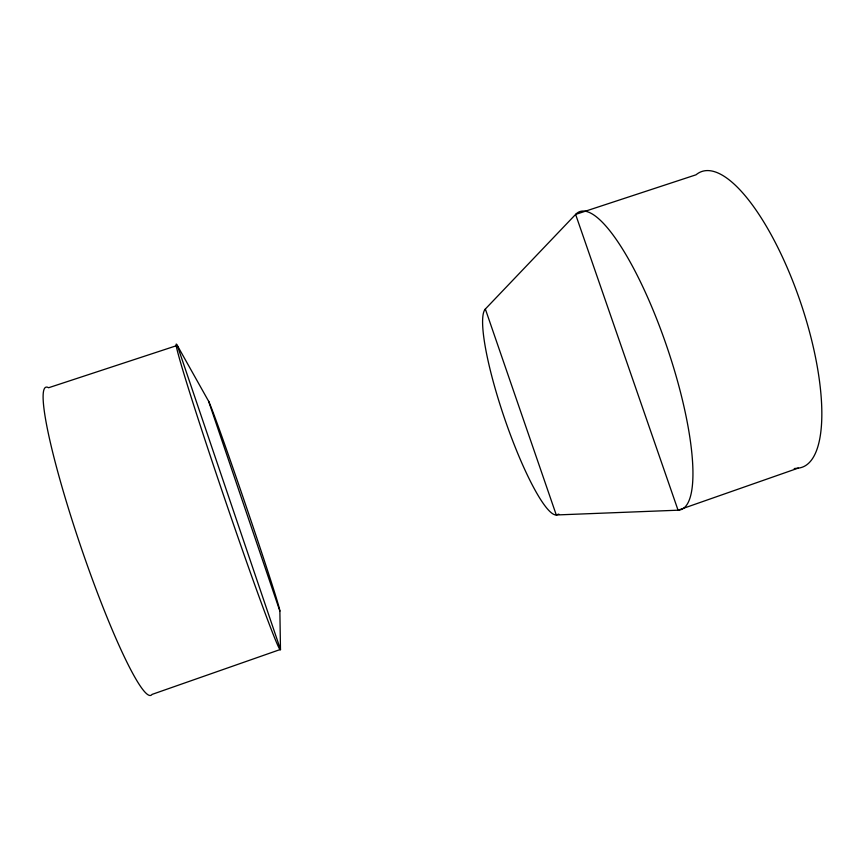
<?xml version="1.0" encoding="UTF-8"?>
<svg xmlns="http://www.w3.org/2000/svg" width="865" height="865" viewBox="0 0 865 865"><rect width="100%" height="100%" fill="white"/><g stroke="black" fill="none" stroke-linecap="round" stroke-linejoin="round"><path stroke-width="1.3" d="M485.351 309.032L575.614 214.412L696.044 174.795A156.143 51.554 71.3 0 1 799.303 298.706A156.143 51.554 71.3 0 1 798.244 468.116L678.052 510.199L556.282 514.967A109.195 18.781 71.2 0 1 504.922 419.471A109.195 18.781 71.2 0 1 485.351 309.032L556.282 514.967L558.801 514.091M794.232 468.56L798.244 468.116M208.595 401.209L177.293 345.427L48.602 387.747A162.771 18.327 71.2 0 0 79.537 542.863A162.771 18.327 71.2 0 0 152.013 694.422L280.476 649.431L279.871 611.101A111.131 1.881 71.2 0 0 246.525 507.463A111.131 1.881 71.2 0 0 208.595 401.209L279.871 611.101M678.052 510.199L575.614 214.412A157.376 39.011 71.3 0 1 665.931 343.946A157.376 39.011 71.3 0 1 678.052 510.199M280.476 649.431L177.293 345.427A161.452 3.968 71.2 0 0 223.148 494.153A161.452 3.968 71.2 0 0 280.476 649.431"/></g></svg>
